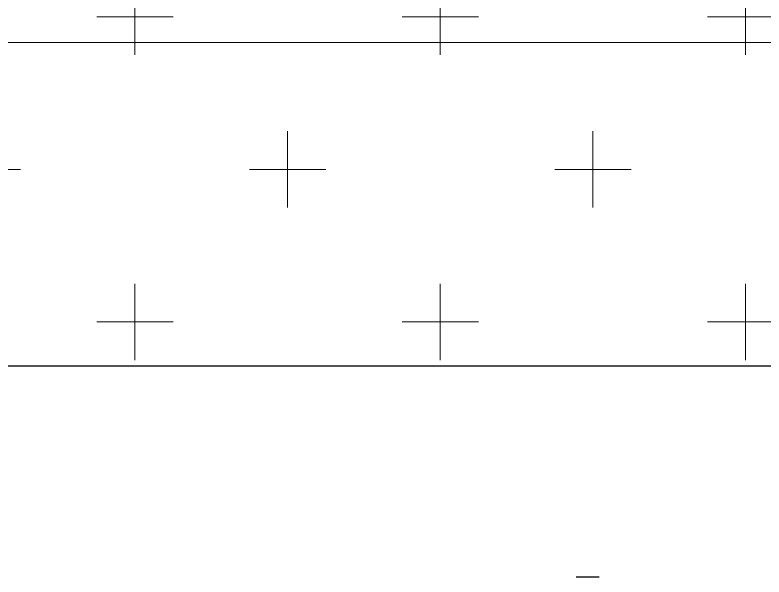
# Model space of a CAD drawing. Header units: millimetres. Extents: x 845401 to 948039, y 511594 to 550263.
# Drawn here: x 901463 to 903021, y 534699 to 535869 of the extents above; entities that cross this region are included whole.
import ezdxf

# ---------------------------------------------------------------- set-up
doc = ezdxf.new("R2010")
doc.units = ezdxf.units.MM
doc.layers.add('00', color=7, linetype='Continuous')
for name, color, linetype, lineweight in [('8101-0023040DXF_CONTINUOUS_LINE', 7, 'Continuous', 18), ('A-剖-0.10mm.......SECT-L01', 255, 'Continuous', 18), ('物流设备', 7, 'Continuous', 5), ('粗实线', 7, 'Continuous', 30)]:
    doc.layers.add(name, color=color, linetype=linetype, lineweight=lineweight)

# ---------------------------------------------------------------- blocks, each defined once
blk = doc.blocks.new('*U100537')
at = {"color": 2}
blk.add_lwpolyline([(0, -630), (7920.6, -630), (7920.6, -830), (0, -830)], close=True, dxfattribs=at)
for tag, p in [('设备编号', (485.2, 55.3)), ('设备高度', (489.7, -155.6))]:
    blk.add_attdef(tag, p, '', height=100)
at = {"flags": 1}
blk.add_attdef('设备类型', (14421.9, -37.1), '', height=100, dxfattribs=at)
blk = doc.blocks.new('G$C0940C817')
at = {"linetype": 'Continuous', "lineweight": 25}
blk.add_line((2183.7, 0), (2231.7, 0), dxfattribs=at)
blk = doc.blocks.new('螺旋滑槽3')
at = {"rotation": 180}
blk.add_blockref('G$C0940C817', (1174887, 1943894.6, 0.3), dxfattribs=at)
blk = doc.blocks.new('C线')
at = {"layer": '8101-0023040DXF_CONTINUOUS_LINE', "color": 2}
blk.add_blockref('螺旋滑槽3', (-188155, -1470357.6, -3.8), dxfattribs=at)
at = {"layer": '物流设备', "color": 0}
blk.add_blockref('*U100537', (979688.1, 475479.5, 25.4), dxfattribs=at)
blk = doc.blocks.new('BC线平台')
at = {"layer": 'A-剖-0.10mm.......SECT-L01'}
h = blk.add_hatch(dxfattribs=at)
h.set_pattern_fill('CROSS', color=2, scale=50)
h.set_pattern_definition([(0, (691447.87, 341554.85), (317.5, 317.5), [158.75, -476.25]), (90, (691527.24, 341475.47), (-317.5, 317.5), [158.75, -476.25])])
h.paths.add_polyline_path([(772874.5, 370095.4), (786169.7, 370095.4), (786169.7, 367097), (772874.5, 367097)])
at = {"layer": '粗实线', "elevation": 1}
blk.add_lwpolyline([(772874.5, 370095.4), (786169.7, 370095.4), (786169.7, 367097), (772874.5, 367097)], close=True, dxfattribs=at)

msp = doc.modelspace()

# ---------------------------------------------------------------- block references
at = {"layer": '00'}
for name, p in [('BC线平台', (120688.3, 168041.3, -1)), ('C线', (-81869.8, 61162.2))]:
    msp.add_blockref(name, p, dxfattribs=at)

doc.saveas('drawing.dxf')
